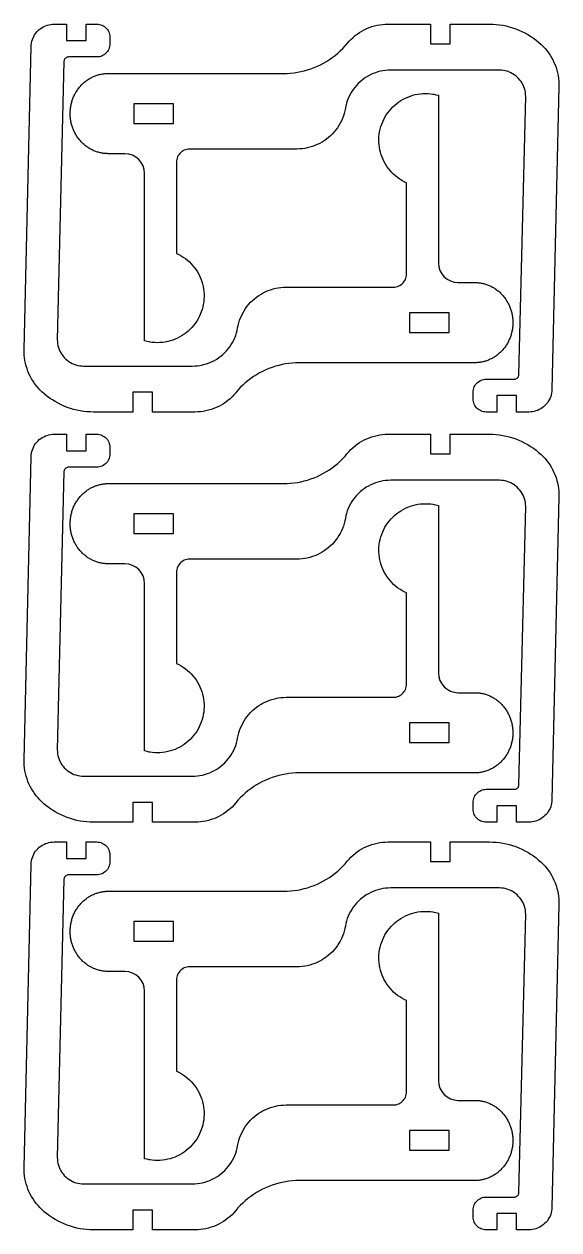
# Model space of a CAD drawing. Extents: x 182 to 369, y 109 to 293.
# Drawn here: x 182.2 to 263.5, y 108.5 to 291.9 of the extents above; entities that cross this region are included whole.
import ezdxf

# ---------------------------------------------------------------- set-up
doc = ezdxf.new("R2010")
doc.units = 0
doc.layers.add('DEFAULT', color=7, linetype='CONTINUOUS')

msp = doc.modelspace()

# ---------------------------------------------------------------- linework, layer by layer
at = {"layer": 'DEFAULT'}
for points in [[(238.18, 240.38), (224.02, 240.38), (223.5, 240.36), (222.97, 240.33), (222.45, 240.28), (221.93, 240.2), (221.41, 240.1), (220.9, 239.98), (220.39, 239.84), (219.89, 239.67), (219.4, 239.49), (218.92, 239.29), (218.44, 239.06), (217.98, 238.82), (217.52, 238.55), (217.08, 238.27), (216.65, 237.97), (216.23, 237.65), (215.82, 237.31), (215.43, 236.96), (215.06, 236.59), (214.7, 236.2), (214.36, 235.8), (214.09, 235.49), (213.8, 235.19), (213.5, 234.9), (213.18, 234.63), (212.85, 234.38), (212.5, 234.15), (212.15, 233.93), (211.78, 233.74), (211.41, 233.56), (211.02, 233.4), (210.63, 233.26), (210.23, 233.14), (209.83, 233.05), (209.42, 232.97), (209, 232.92), (208.59, 232.89), (208.17, 232.88), (201.73, 232.88), (201.73, 235.88), (198.73, 235.88), (198.73, 232.88), (192.73, 232.88), (192.23, 232.89), (191.72, 232.92), (191.21, 232.98), (190.71, 233.06), (190.21, 233.16), (189.72, 233.28), (189.23, 233.42), (188.75, 233.59), (188.28, 233.77), (187.81, 233.98), (187.36, 234.21), (186.92, 234.46), (186.48, 234.72), (186.06, 235.01), (185.65, 235.31), (185.26, 235.64), (184.88, 235.97), (184.58, 236.27), (184.3, 236.58), (184.03, 236.9), (183.77, 237.24), (183.54, 237.59), (183.32, 237.95), (183.12, 238.32), (182.93, 238.7), (182.77, 239.08), (182.63, 239.48), (182.5, 239.88), (182.4, 240.29), (182.32, 240.7), (182.25, 241.12), (182.21, 241.54), (182.19, 241.96), (182.19, 242.38), (183.25, 288.46), (183.26, 288.73), (183.3, 288.99), (183.36, 289.26), (183.44, 289.52), (183.54, 289.77), (183.65, 290.01), (183.79, 290.25), (183.94, 290.47), (184.11, 290.68), (184.3, 290.88), (184.5, 291.06), (184.72, 291.23), (184.94, 291.37), (185.18, 291.51), (185.43, 291.62), (185.68, 291.71), (185.94, 291.78), (186.21, 291.83), (186.48, 291.87), (186.75, 291.88), (188.64, 291.88), (188.64, 289.38), (191.64, 289.38), (191.64, 291.88), (193.23, 291.88), (193.44, 291.87), (193.65, 291.83), (193.85, 291.78), (194.05, 291.7), (194.23, 291.61), (194.41, 291.49), (194.57, 291.36), (194.72, 291.21), (194.85, 291.05), (194.97, 290.88), (195.06, 290.69), (195.14, 290.49), (195.19, 290.29), (195.22, 290.09), (195.23, 289.88), (195.23, 288.88), (195.22, 288.67), (195.19, 288.46), (195.14, 288.26), (195.06, 288.06), (194.97, 287.88), (194.85, 287.7), (194.72, 287.54), (194.57, 287.39), (194.41, 287.26), (194.23, 287.14), (194.05, 287.05), (193.85, 286.97), (193.65, 286.92), (193.44, 286.89), (193.23, 286.88), (188.95, 286.88), (188.83, 286.87), (188.72, 286.84), (188.61, 286.79), (188.51, 286.72), (188.42, 286.63), (188.35, 286.54), (188.3, 286.43), (188.27, 286.31), (188.25, 286.19), (187.23, 243.88), (187.25, 243.58), (187.28, 243.28), (187.33, 242.99), (187.41, 242.7), (187.51, 242.41), (187.63, 242.14), (187.77, 241.88), (187.93, 241.62), (188.11, 241.38), (188.3, 241.16), (188.51, 240.94), (188.74, 240.75), (188.98, 240.57), (189.23, 240.41), (189.5, 240.27), (189.77, 240.15), (190.06, 240.05), (190.34, 239.98), (190.64, 239.92), (190.94, 239.89), (191.23, 239.88), (207.76, 239.88), (208.15, 239.89), (208.54, 239.92), (208.93, 239.97), (209.32, 240.05), (209.69, 240.15), (210.07, 240.27), (210.43, 240.41), (210.79, 240.56), (211.14, 240.74), (211.48, 240.94), (211.8, 241.16), (212.11, 241.39), (212.41, 241.64), (212.7, 241.91), (212.97, 242.2), (213.22, 242.49), (213.46, 242.81), (213.68, 243.13), (213.88, 243.47), (214.06, 243.81), (214.22, 244.17), (214.36, 244.54), (214.48, 244.91), (214.58, 245.29), (214.66, 245.67), (214.74, 246.06), (214.84, 246.45), (214.96, 246.84), (215.1, 247.22), (215.27, 247.58), (215.45, 247.94), (215.65, 248.29), (215.87, 248.63), (216.11, 248.96), (216.36, 249.27), (216.63, 249.57), (216.92, 249.85), (217.22, 250.12), (217.54, 250.37), (217.87, 250.6), (218.21, 250.82), (218.56, 251.02), (218.92, 251.19), (219.29, 251.35), (219.67, 251.49), (220.05, 251.61), (220.45, 251.7), (220.84, 251.78), (221.24, 251.83), (221.64, 251.87), (222.05, 251.88), (238.33, 251.88), (238.54, 251.89), (238.75, 251.92), (238.95, 251.97), (239.15, 252.05), (239.33, 252.14), (239.51, 252.26), (239.67, 252.39), (239.82, 252.54), (239.95, 252.7), (240.07, 252.88), (240.16, 253.06), (240.24, 253.26), (240.29, 253.46), (240.32, 253.67), (240.33, 253.88), (240.33, 267.74), (239.98, 267.91), (239.63, 268.1), (239.3, 268.31), (238.98, 268.54), (238.67, 268.78), (238.37, 269.04), (238.09, 269.32), (237.83, 269.62), (237.58, 269.92), (237.35, 270.24), (237.14, 270.58), (236.95, 270.92), (236.78, 271.27), (236.62, 271.64), (236.49, 272.01), (236.38, 272.39), (236.28, 272.77), (236.21, 273.16), (236.17, 273.55), (236.14, 273.94), (236.14, 274.34), (236.15, 274.73), (236.19, 275.12), (236.25, 275.51), (236.34, 275.9), (236.44, 276.28), (236.56, 276.65), (236.71, 277.02), (236.87, 277.38), (237.06, 277.72), (237.26, 278.06), (237.49, 278.39), (237.73, 278.7), (237.98, 279), (238.26, 279.28), (238.55, 279.55), (238.85, 279.8), (239.17, 280.04), (239.49, 280.26), (239.84, 280.45), (240.19, 280.63), (240.55, 280.79), (240.92, 280.93), (241.29, 281.05), (241.67, 281.15), (242.06, 281.22), (242.45, 281.28), (242.84, 281.31), (243.24, 281.32), (243.63, 281.31), (244.03, 281.28), (244.33, 281.23), (244.5, 281.2), (244.8, 281.14), (245.18, 281.05), (245.18, 255.58, 0.414209), (248.18, 252.58), (250.68, 252.58), (250.76, 252.58), (250.89, 252.58), (251.02, 252.57), (251.15, 252.56), (251.28, 252.55), (251.41, 252.53), (251.54, 252.52), (251.68, 252.49), (251.81, 252.47), (251.94, 252.44), (252.08, 252.41), (252.21, 252.37), (252.35, 252.33), (252.48, 252.29), (252.62, 252.24), (252.75, 252.19), (252.89, 252.13), (253.02, 252.08), (253.15, 252.01), (253.28, 251.95), (253.41, 251.88), (253.54, 251.8), (253.67, 251.73), (253.79, 251.65), (253.92, 251.56), (254.04, 251.47), (254.16, 251.38), (254.28, 251.29), (254.4, 251.19), (254.51, 251.09), (254.62, 250.98), (254.73, 250.87), (254.84, 250.76), (254.94, 250.65), (255.04, 250.53), (255.14, 250.41), (255.24, 250.29), (255.33, 250.17), (255.42, 250.04), (255.5, 249.91), (255.58, 249.78), (255.66, 249.65), (255.74, 249.52), (255.81, 249.38), (255.88, 249.24), (255.94, 249.11), (256, 248.97), (256.06, 248.83), (256.11, 248.69), (256.16, 248.54), (256.21, 248.4), (256.25, 248.26), (256.29, 248.12), (256.33, 247.97), (256.36, 247.83), (256.39, 247.69), (256.42, 247.55), (256.44, 247.41), (256.46, 247.27), (256.47, 247.13), (256.49, 246.99), (256.5, 246.85), (256.5, 246.71), (256.5, 246.57), (256.51, 246.44), (256.5, 246.3), (256.5, 246.17), (256.49, 246.03), (256.48, 245.89), (256.46, 245.75), (256.45, 245.61), (256.43, 245.47), (256.4, 245.33), (256.37, 245.19), (256.34, 245.04), (256.31, 244.9), (256.27, 244.76), (256.23, 244.62), (256.18, 244.48), (256.14, 244.34), (256.08, 244.19), (256.03, 244.05), (255.97, 243.91), (255.91, 243.78), (255.84, 243.64), (255.77, 243.5), (255.7, 243.37), (255.62, 243.24), (255.54, 243.11), (255.46, 242.98), (255.37, 242.85), (255.28, 242.72), (255.19, 242.6), (255.09, 242.48), (254.99, 242.36), (254.89, 242.25), (254.78, 242.13), (254.67, 242.03), (254.56, 241.92), (254.45, 241.82), (254.34, 241.72), (254.22, 241.62), (254.1, 241.53), (253.98, 241.44), (253.85, 241.35), (253.73, 241.27), (253.6, 241.19), (253.47, 241.11), (253.34, 241.04), (253.21, 240.97), (253.08, 240.91), (252.95, 240.85), (252.81, 240.79), (252.68, 240.74), (252.54, 240.69), (252.41, 240.64), (252.27, 240.6), (252.14, 240.56), (252, 240.53), (251.87, 240.5), (251.73, 240.47), (251.6, 240.45), (251.47, 240.43), (251.33, 240.41), (251.2, 240.4), (251.07, 240.39), (250.94, 240.38), (250.81, 240.38), (250.68, 240.38)], [(207.51, 284.38), (221.67, 284.38), (222.2, 284.39), (222.72, 284.42), (223.24, 284.48), (223.76, 284.55), (224.28, 284.65), (224.79, 284.77), (225.3, 284.91), (225.8, 285.08), (226.29, 285.26), (226.78, 285.47), (227.25, 285.69), (227.72, 285.94), (228.17, 286.2), (228.62, 286.48), (229.05, 286.79), (229.47, 287.11), (229.87, 287.44), (230.26, 287.8), (230.63, 288.16), (230.99, 288.55), (231.33, 288.95), (231.61, 289.26), (231.89, 289.56), (232.2, 289.85), (232.52, 290.12), (232.85, 290.37), (233.19, 290.6), (233.55, 290.82), (233.91, 291.02), (234.29, 291.19), (234.67, 291.35), (235.06, 291.49), (235.46, 291.61), (235.87, 291.7), (236.28, 291.78), (236.69, 291.83), (237.1, 291.87), (237.52, 291.88), (243.96, 291.88), (243.96, 288.88), (246.96, 288.88), (246.96, 291.88), (252.96, 291.88), (253.47, 291.86), (253.97, 291.83), (254.48, 291.78), (254.98, 291.7), (255.48, 291.6), (255.97, 291.47), (256.46, 291.33), (256.94, 291.16), (257.42, 290.98), (257.88, 290.77), (258.33, 290.54), (258.78, 290.3), (259.21, 290.03), (259.63, 289.74), (260.04, 289.44), (260.43, 289.12), (260.81, 288.78), (261.11, 288.48), (261.4, 288.17), (261.67, 287.85), (261.92, 287.51), (262.16, 287.17), (262.38, 286.81), (262.58, 286.44), (262.76, 286.06), (262.92, 285.67), (263.07, 285.27), (263.19, 284.87), (263.29, 284.46), (263.38, 284.05), (263.44, 283.63), (263.48, 283.21), (263.5, 282.79), (263.51, 282.37), (262.45, 236.3), (262.43, 236.03), (262.39, 235.76), (262.33, 235.49), (262.26, 235.23), (262.16, 234.98), (262.04, 234.74), (261.9, 234.5), (261.75, 234.28), (261.58, 234.07), (261.39, 233.87), (261.19, 233.69), (260.98, 233.53), (260.75, 233.38), (260.51, 233.25), (260.27, 233.13), (260.01, 233.04), (259.75, 232.97), (259.49, 232.92), (259.22, 232.89), (258.95, 232.88), (257.05, 232.88), (257.05, 235.38), (254.05, 235.38), (254.05, 232.88), (252.46, 232.88), (252.25, 232.89), (252.04, 232.92), (251.84, 232.97), (251.65, 233.05), (251.46, 233.14), (251.28, 233.26), (251.12, 233.39), (250.97, 233.54), (250.84, 233.7), (250.73, 233.88), (250.63, 234.06), (250.56, 234.26), (250.5, 234.46), (250.47, 234.67), (250.46, 234.88), (250.46, 235.88), (250.47, 236.09), (250.5, 236.29), (250.56, 236.49), (250.63, 236.69), (250.73, 236.88), (250.84, 237.05), (250.97, 237.21), (251.12, 237.36), (251.28, 237.49), (251.46, 237.61), (251.65, 237.7), (251.84, 237.78), (252.04, 237.83), (252.25, 237.87), (252.46, 237.88), (256.74, 237.88), (256.86, 237.89), (256.98, 237.92), (257.08, 237.97), (257.18, 238.04), (257.27, 238.12), (257.34, 238.22), (257.39, 238.32), (257.43, 238.44), (257.44, 238.56), (258.46, 280.88), (258.45, 281.17), (258.41, 281.47), (258.36, 281.77), (258.28, 282.06), (258.18, 282.34), (258.06, 282.61), (257.92, 282.88), (257.76, 283.13), (257.59, 283.37), (257.39, 283.6), (257.18, 283.81), (256.95, 284), (256.71, 284.18), (256.46, 284.34), (256.19, 284.48), (255.92, 284.6), (255.64, 284.7), (255.35, 284.78), (255.06, 284.83), (254.76, 284.86), (254.46, 284.88), (237.93, 284.88), (237.54, 284.87), (237.15, 284.83), (236.76, 284.78), (236.38, 284.7), (236, 284.6), (235.63, 284.49), (235.26, 284.35), (234.9, 284.19), (234.56, 284.01), (234.22, 283.81), (233.89, 283.59), (233.58, 283.36), (233.28, 283.11), (232.99, 282.84), (232.73, 282.56), (232.47, 282.26), (232.24, 281.95), (232.02, 281.62), (231.82, 281.29), (231.64, 280.94), (231.47, 280.58), (231.33, 280.22), (231.21, 279.84), (231.11, 279.47), (231.04, 279.08), (230.96, 278.69), (230.85, 278.3), (230.73, 277.91), (230.59, 277.54), (230.43, 277.17), (230.24, 276.81), (230.04, 276.46), (229.82, 276.12), (229.59, 275.8), (229.33, 275.48), (229.06, 275.18), (228.77, 274.9), (228.47, 274.63), (228.16, 274.38), (227.83, 274.15), (227.49, 273.93), (227.14, 273.74), (226.77, 273.56), (226.4, 273.4), (226.02, 273.26), (225.64, 273.15), (225.25, 273.05), (224.85, 272.97), (224.45, 272.92), (224.05, 272.89), (223.65, 272.88), (207.36, 272.88), (207.15, 272.87), (206.94, 272.83), (206.74, 272.78), (206.55, 272.7), (206.36, 272.61), (206.18, 272.49), (206.02, 272.36), (205.87, 272.21), (205.74, 272.05), (205.63, 271.88), (205.53, 271.69), (205.46, 271.49), (205.4, 271.29), (205.37, 271.09), (205.36, 270.88), (205.36, 257.01), (205.71, 256.84), (206.06, 256.65), (206.39, 256.44), (206.72, 256.21), (207.02, 255.97), (207.32, 255.71), (207.6, 255.43), (207.86, 255.14), (208.11, 254.83), (208.34, 254.51), (208.55, 254.18), (208.75, 253.83), (208.92, 253.48), (209.07, 253.12), (209.21, 252.74), (209.32, 252.37), (209.41, 251.98), (209.48, 251.6), (209.53, 251.2), (209.55, 250.81), (209.56, 250.42), (209.54, 250.02), (209.5, 249.63), (209.44, 249.24), (209.36, 248.86), (209.25, 248.47), (209.13, 248.1), (208.98, 247.73), (208.82, 247.38), (208.63, 247.03), (208.43, 246.69), (208.21, 246.37), (207.97, 246.05), (207.71, 245.75), (207.44, 245.47), (207.15, 245.2), (206.85, 244.95), (206.53, 244.71), (206.2, 244.5), (205.86, 244.3), (205.51, 244.12), (205.15, 243.96), (204.78, 243.82), (204.4, 243.7), (204.02, 243.61), (203.63, 243.53), (203.24, 243.48), (202.85, 243.44), (202.46, 243.43), (202.06, 243.44), (201.67, 243.48), (201.36, 243.52), (201.2, 243.55), (200.89, 243.61), (200.51, 243.71), (200.51, 269.17, 0.414209), (197.51, 272.17), (195.01, 272.17), (194.94, 272.17), (194.81, 272.18), (194.68, 272.18), (194.55, 272.19), (194.42, 272.2), (194.28, 272.22), (194.15, 272.24), (194.02, 272.26), (193.88, 272.28), (193.75, 272.31), (193.61, 272.34), (193.48, 272.38), (193.34, 272.42), (193.21, 272.46), (193.08, 272.51), (192.94, 272.56), (192.81, 272.62), (192.68, 272.68), (192.54, 272.74), (192.41, 272.8), (192.28, 272.87), (192.15, 272.95), (192.03, 273.02), (191.9, 273.11), (191.77, 273.19), (191.65, 273.28), (191.53, 273.37), (191.41, 273.47), (191.3, 273.56), (191.18, 273.67), (191.07, 273.77), (190.96, 273.88), (190.85, 273.99), (190.75, 274.1), (190.65, 274.22), (190.55, 274.34), (190.46, 274.46), (190.37, 274.58), (190.28, 274.71), (190.19, 274.84), (190.11, 274.97), (190.03, 275.1), (189.96, 275.24), (189.88, 275.37), (189.82, 275.51), (189.75, 275.65), (189.69, 275.79), (189.63, 275.93), (189.58, 276.07), (189.53, 276.21), (189.48, 276.35), (189.44, 276.49), (189.4, 276.63), (189.36, 276.78), (189.33, 276.92), (189.3, 277.06), (189.28, 277.2), (189.26, 277.35), (189.24, 277.49), (189.22, 277.63), (189.21, 277.77), (189.2, 277.91), (189.19, 278.04), (189.19, 278.18), (189.19, 278.31), (189.19, 278.45), (189.2, 278.59), (189.2, 278.72), (189.22, 278.86), (189.23, 279), (189.25, 279.14), (189.27, 279.28), (189.29, 279.42), (189.32, 279.57), (189.35, 279.71), (189.39, 279.85), (189.42, 279.99), (189.46, 280.13), (189.51, 280.28), (189.56, 280.42), (189.61, 280.56), (189.67, 280.7), (189.72, 280.84), (189.79, 280.98), (189.85, 281.11), (189.92, 281.25), (190, 281.38), (190.07, 281.52), (190.15, 281.65), (190.24, 281.78), (190.32, 281.9), (190.41, 282.03), (190.51, 282.15), (190.6, 282.27), (190.7, 282.39), (190.81, 282.5), (190.91, 282.62), (191.02, 282.73), (191.13, 282.83), (191.24, 282.94), (191.36, 283.04), (191.48, 283.13), (191.6, 283.23), (191.72, 283.32), (191.84, 283.4), (191.97, 283.49), (192.09, 283.57), (192.22, 283.64), (192.35, 283.71), (192.48, 283.78), (192.61, 283.85), (192.75, 283.91), (192.88, 283.96), (193.02, 284.02), (193.15, 284.06), (193.28, 284.11), (193.42, 284.15), (193.56, 284.19), (193.69, 284.22), (193.83, 284.25), (193.96, 284.28), (194.09, 284.31), (194.23, 284.33), (194.36, 284.34), (194.49, 284.36), (194.62, 284.37), (194.75, 284.37), (194.88, 284.38), (195.01, 284.38)], [(238.18, 178), (224.02, 178), (223.5, 177.99), (222.97, 177.96), (222.45, 177.9), (221.93, 177.82), (221.41, 177.72), (220.9, 177.6), (220.39, 177.46), (219.89, 177.3), (219.4, 177.11), (218.92, 176.91), (218.44, 176.68), (217.98, 176.44), (217.52, 176.17), (217.08, 175.89), (216.65, 175.59), (216.23, 175.27), (215.82, 174.93), (215.43, 174.58), (215.06, 174.21), (214.7, 173.83), (214.36, 173.43), (214.09, 173.11), (213.8, 172.81), (213.5, 172.53), (213.18, 172.26), (212.85, 172.01), (212.5, 171.77), (212.15, 171.56), (211.78, 171.36), (211.41, 171.18), (211.02, 171.02), (210.63, 170.89), (210.23, 170.77), (209.83, 170.67), (209.42, 170.6), (209, 170.54), (208.59, 170.51), (208.17, 170.5), (201.73, 170.5), (201.73, 173.5), (198.73, 173.5), (198.73, 170.5), (192.73, 170.5), (192.23, 170.51), (191.72, 170.54), (191.21, 170.6), (190.71, 170.68), (190.21, 170.78), (189.72, 170.9), (189.23, 171.05), (188.75, 171.21), (188.28, 171.4), (187.81, 171.61), (187.36, 171.83), (186.92, 172.08), (186.48, 172.35), (186.06, 172.63), (185.65, 172.94), (185.26, 173.26), (184.88, 173.6), (184.58, 173.89), (184.3, 174.2), (184.03, 174.53), (183.77, 174.86), (183.54, 175.21), (183.32, 175.57), (183.12, 175.94), (182.93, 176.32), (182.77, 176.71), (182.63, 177.1), (182.5, 177.51), (182.4, 177.91), (182.32, 178.33), (182.25, 178.74), (182.21, 179.16), (182.19, 179.58), (182.19, 180), (183.25, 226.08), (183.26, 226.35), (183.3, 226.62), (183.36, 226.88), (183.44, 227.14), (183.54, 227.39), (183.65, 227.64), (183.79, 227.87), (183.94, 228.1), (184.11, 228.31), (184.3, 228.5), (184.5, 228.68), (184.72, 228.85), (184.94, 229), (185.18, 229.13), (185.43, 229.24), (185.68, 229.33), (185.94, 229.41), (186.21, 229.46), (186.48, 229.49), (186.75, 229.5), (188.64, 229.5), (188.64, 227), (191.64, 227), (191.64, 229.5), (193.23, 229.5), (193.44, 229.49), (193.65, 229.46), (193.85, 229.4), (194.05, 229.33), (194.23, 229.23), (194.41, 229.12), (194.57, 228.99), (194.72, 228.84), (194.85, 228.68), (194.97, 228.5), (195.06, 228.31), (195.14, 228.12), (195.19, 227.92), (195.22, 227.71), (195.23, 227.5), (195.23, 226.5), (195.22, 226.29), (195.19, 226.08), (195.14, 225.88), (195.06, 225.69), (194.97, 225.5), (194.85, 225.32), (194.72, 225.16), (194.57, 225.01), (194.41, 224.88), (194.23, 224.77), (194.05, 224.67), (193.85, 224.6), (193.65, 224.54), (193.44, 224.51), (193.23, 224.5), (188.95, 224.5), (188.83, 224.49), (188.72, 224.46), (188.61, 224.41), (188.51, 224.34), (188.42, 224.26), (188.35, 224.16), (188.3, 224.05), (188.27, 223.94), (188.25, 223.82), (187.23, 181.5), (187.25, 181.2), (187.28, 180.9), (187.33, 180.61), (187.41, 180.32), (187.51, 180.04), (187.63, 179.76), (187.77, 179.5), (187.93, 179.25), (188.11, 179.01), (188.3, 178.78), (188.51, 178.57), (188.74, 178.37), (188.98, 178.2), (189.23, 178.04), (189.5, 177.9), (189.77, 177.78), (190.06, 177.68), (190.34, 177.6), (190.64, 177.54), (190.94, 177.51), (191.23, 177.5), (207.76, 177.5), (208.15, 177.51), (208.54, 177.54), (208.93, 177.6), (209.32, 177.67), (209.69, 177.77), (210.07, 177.89), (210.43, 178.03), (210.79, 178.19), (211.14, 178.37), (211.48, 178.57), (211.8, 178.78), (212.11, 179.02), (212.41, 179.27), (212.7, 179.54), (212.97, 179.82), (213.22, 180.12), (213.46, 180.43), (213.68, 180.75), (213.88, 181.09), (214.06, 181.44), (214.22, 181.79), (214.36, 182.16), (214.48, 182.53), (214.58, 182.91), (214.66, 183.29), (214.74, 183.69), (214.84, 184.08), (214.96, 184.46), (215.1, 184.84), (215.27, 185.21), (215.45, 185.57), (215.65, 185.92), (215.87, 186.26), (216.11, 186.58), (216.36, 186.89), (216.63, 187.19), (216.92, 187.47), (217.22, 187.74), (217.54, 187.99), (217.87, 188.23), (218.21, 188.44), (218.56, 188.64), (218.92, 188.82), (219.29, 188.98), (219.67, 189.11), (220.05, 189.23), (220.45, 189.33), (220.84, 189.4), (221.24, 189.46), (221.64, 189.49), (222.05, 189.5), (238.33, 189.5), (238.54, 189.51), (238.75, 189.54), (238.95, 189.6), (239.15, 189.67), (239.33, 189.77), (239.51, 189.88), (239.67, 190.01), (239.82, 190.16), (239.95, 190.32), (240.07, 190.5), (240.16, 190.69), (240.24, 190.88), (240.29, 191.08), (240.32, 191.29), (240.33, 191.5), (240.33, 205.36), (239.98, 205.53), (239.63, 205.72), (239.3, 205.93), (238.98, 206.16), (238.67, 206.41), (238.37, 206.67), (238.09, 206.95), (237.83, 207.24), (237.58, 207.55), (237.35, 207.87), (237.14, 208.2), (236.95, 208.54), (236.78, 208.9), (236.62, 209.26), (236.49, 209.63), (236.38, 210.01), (236.28, 210.39), (236.21, 210.78), (236.17, 211.17), (236.14, 211.57), (236.14, 211.96), (236.15, 212.35), (236.19, 212.75), (236.25, 213.14), (236.34, 213.52), (236.44, 213.9), (236.56, 214.28), (236.71, 214.64), (236.87, 215), (237.06, 215.35), (237.26, 215.69), (237.49, 216.01), (237.73, 216.32), (237.98, 216.62), (238.26, 216.91), (238.55, 217.18), (238.85, 217.43), (239.17, 217.66), (239.49, 217.88), (239.84, 218.08), (240.19, 218.26), (240.55, 218.42), (240.92, 218.55), (241.29, 218.67), (241.67, 218.77), (242.06, 218.85), (242.45, 218.9), (242.84, 218.93), (243.24, 218.94), (243.63, 218.93), (244.03, 218.9), (244.33, 218.86), (244.5, 218.83), (244.8, 218.77), (245.18, 218.67), (245.18, 193.2, 0.414209), (248.18, 190.2), (250.68, 190.2), (250.76, 190.2), (250.89, 190.2), (251.02, 190.19), (251.15, 190.19), (251.28, 190.17), (251.41, 190.16), (251.54, 190.14), (251.68, 190.12), (251.81, 190.09), (251.94, 190.06), (252.08, 190.03), (252.21, 190), (252.35, 189.96), (252.48, 189.91), (252.62, 189.86), (252.75, 189.81), (252.89, 189.76), (253.02, 189.7), (253.15, 189.64), (253.28, 189.57), (253.41, 189.5), (253.54, 189.43), (253.67, 189.35), (253.79, 189.27), (253.92, 189.19), (254.04, 189.1), (254.16, 189.01), (254.28, 188.91), (254.4, 188.81), (254.51, 188.71), (254.62, 188.61), (254.73, 188.5), (254.84, 188.39), (254.94, 188.27), (255.04, 188.16), (255.14, 188.04), (255.24, 187.92), (255.33, 187.79), (255.42, 187.66), (255.5, 187.54), (255.58, 187.41), (255.66, 187.27), (255.74, 187.14), (255.81, 187), (255.88, 186.87), (255.94, 186.73), (256, 186.59), (256.06, 186.45), (256.11, 186.31), (256.16, 186.17), (256.21, 186.03), (256.25, 185.88), (256.29, 185.74), (256.33, 185.6), (256.36, 185.46), (256.39, 185.31), (256.42, 185.17), (256.44, 185.03), (256.46, 184.89), (256.47, 184.75), (256.49, 184.61), (256.5, 184.47), (256.5, 184.33), (256.5, 184.2), (256.51, 184.06), (256.5, 183.93), (256.5, 183.79), (256.49, 183.65), (256.48, 183.51), (256.46, 183.37), (256.45, 183.23), (256.43, 183.09), (256.4, 182.95), (256.37, 182.81), (256.34, 182.67), (256.31, 182.53), (256.27, 182.38), (256.23, 182.24), (256.18, 182.1), (256.14, 181.96), (256.08, 181.82), (256.03, 181.68), (255.97, 181.54), (255.91, 181.4), (255.84, 181.26), (255.77, 181.13), (255.7, 180.99), (255.62, 180.86), (255.54, 180.73), (255.46, 180.6), (255.37, 180.47), (255.28, 180.35), (255.19, 180.22), (255.09, 180.1), (254.99, 179.99), (254.89, 179.87), (254.78, 179.76), (254.67, 179.65), (254.56, 179.54), (254.45, 179.44), (254.34, 179.34), (254.22, 179.24), (254.1, 179.15), (253.98, 179.06), (253.85, 178.97), (253.73, 178.89), (253.6, 178.81), (253.47, 178.74), (253.34, 178.66), (253.21, 178.6), (253.08, 178.53), (252.95, 178.47), (252.81, 178.41), (252.68, 178.36), (252.54, 178.31), (252.41, 178.27), (252.27, 178.22), (252.14, 178.19), (252, 178.15), (251.87, 178.12), (251.73, 178.09), (251.6, 178.07), (251.47, 178.05), (251.33, 178.03), (251.2, 178.02), (251.07, 178.01), (250.94, 178), (250.81, 178), (250.68, 178)], [(207.51, 222), (221.67, 222), (222.2, 222.01), (222.72, 222.04), (223.24, 222.1), (223.76, 222.18), (224.28, 222.28), (224.79, 222.4), (225.3, 222.54), (225.8, 222.7), (226.29, 222.89), (226.78, 223.09), (227.25, 223.32), (227.72, 223.56), (228.17, 223.83), (228.62, 224.11), (229.05, 224.41), (229.47, 224.73), (229.87, 225.07), (230.26, 225.42), (230.63, 225.79), (230.99, 226.17), (231.33, 226.57), (231.61, 226.89), (231.89, 227.19), (232.2, 227.47), (232.52, 227.74), (232.85, 227.99), (233.19, 228.23), (233.55, 228.44), (233.91, 228.64), (234.29, 228.82), (234.67, 228.98), (235.06, 229.11), (235.46, 229.23), (235.87, 229.33), (236.28, 229.4), (236.69, 229.46), (237.1, 229.49), (237.52, 229.5), (243.96, 229.5), (243.96, 226.5), (246.96, 226.5), (246.96, 229.5), (252.96, 229.5), (253.47, 229.49), (253.97, 229.46), (254.48, 229.4), (254.98, 229.32), (255.48, 229.22), (255.97, 229.1), (256.46, 228.95), (256.94, 228.79), (257.42, 228.6), (257.88, 228.39), (258.33, 228.17), (258.78, 227.92), (259.21, 227.65), (259.63, 227.37), (260.04, 227.06), (260.43, 226.74), (260.81, 226.4), (261.11, 226.11), (261.4, 225.8), (261.67, 225.47), (261.92, 225.14), (262.16, 224.79), (262.38, 224.43), (262.58, 224.06), (262.76, 223.68), (262.92, 223.29), (263.07, 222.9), (263.19, 222.49), (263.29, 222.09), (263.38, 221.67), (263.44, 221.26), (263.48, 220.84), (263.5, 220.42), (263.51, 220), (262.45, 173.92), (262.43, 173.65), (262.39, 173.38), (262.33, 173.12), (262.26, 172.86), (262.16, 172.61), (262.04, 172.36), (261.9, 172.13), (261.75, 171.9), (261.58, 171.69), (261.39, 171.5), (261.19, 171.32), (260.98, 171.15), (260.75, 171), (260.51, 170.87), (260.27, 170.76), (260.01, 170.67), (259.75, 170.59), (259.49, 170.54), (259.22, 170.51), (258.95, 170.5), (257.05, 170.5), (257.05, 173), (254.05, 173), (254.05, 170.5), (252.46, 170.5), (252.25, 170.51), (252.04, 170.54), (251.84, 170.6), (251.65, 170.67), (251.46, 170.77), (251.28, 170.88), (251.12, 171.01), (250.97, 171.16), (250.84, 171.32), (250.73, 171.5), (250.63, 171.69), (250.56, 171.88), (250.5, 172.08), (250.47, 172.29), (250.46, 172.5), (250.46, 173.5), (250.47, 173.71), (250.5, 173.92), (250.56, 174.12), (250.63, 174.31), (250.73, 174.5), (250.84, 174.68), (250.97, 174.84), (251.12, 174.99), (251.28, 175.12), (251.46, 175.23), (251.65, 175.33), (251.84, 175.4), (252.04, 175.46), (252.25, 175.49), (252.46, 175.5), (256.74, 175.5), (256.86, 175.51), (256.98, 175.54), (257.08, 175.59), (257.18, 175.66), (257.27, 175.74), (257.34, 175.84), (257.39, 175.95), (257.43, 176.06), (257.44, 176.18), (258.46, 218.5), (258.45, 218.8), (258.41, 219.1), (258.36, 219.39), (258.28, 219.68), (258.18, 219.96), (258.06, 220.24), (257.92, 220.5), (257.76, 220.75), (257.59, 220.99), (257.39, 221.22), (257.18, 221.43), (256.95, 221.63), (256.71, 221.8), (256.46, 221.96), (256.19, 222.1), (255.92, 222.22), (255.64, 222.32), (255.35, 222.4), (255.06, 222.46), (254.76, 222.49), (254.46, 222.5), (237.93, 222.5), (237.54, 222.49), (237.15, 222.46), (236.76, 222.4), (236.38, 222.33), (236, 222.23), (235.63, 222.11), (235.26, 221.97), (234.9, 221.81), (234.56, 221.63), (234.22, 221.43), (233.89, 221.22), (233.58, 220.98), (233.28, 220.73), (232.99, 220.46), (232.73, 220.18), (232.47, 219.88), (232.24, 219.57), (232.02, 219.25), (231.82, 218.91), (231.64, 218.56), (231.47, 218.21), (231.33, 217.84), (231.21, 217.47), (231.11, 217.09), (231.04, 216.71), (230.96, 216.31), (230.85, 215.92), (230.73, 215.54), (230.59, 215.16), (230.43, 214.79), (230.24, 214.43), (230.04, 214.08), (229.82, 213.74), (229.59, 213.42), (229.33, 213.11), (229.06, 212.81), (228.77, 212.53), (228.47, 212.26), (228.16, 212.01), (227.83, 211.77), (227.49, 211.56), (227.14, 211.36), (226.77, 211.18), (226.4, 211.02), (226.02, 210.89), (225.64, 210.77), (225.25, 210.67), (224.85, 210.6), (224.45, 210.54), (224.05, 210.51), (223.65, 210.5), (207.36, 210.5), (207.15, 210.49), (206.94, 210.46), (206.74, 210.4), (206.55, 210.33), (206.36, 210.23), (206.18, 210.12), (206.02, 209.99), (205.87, 209.84), (205.74, 209.68), (205.63, 209.5), (205.53, 209.31), (205.46, 209.12), (205.4, 208.92), (205.37, 208.71), (205.36, 208.5), (205.36, 194.64), (205.71, 194.47), (206.06, 194.28), (206.39, 194.07), (206.72, 193.84), (207.02, 193.59), (207.32, 193.33), (207.6, 193.05), (207.86, 192.76), (208.11, 192.45), (208.34, 192.13), (208.55, 191.8), (208.75, 191.46), (208.92, 191.1), (209.07, 190.74), (209.21, 190.37), (209.32, 189.99), (209.41, 189.61), (209.48, 189.22), (209.53, 188.83), (209.55, 188.43), (209.56, 188.04), (209.54, 187.65), (209.5, 187.25), (209.44, 186.86), (209.36, 186.48), (209.25, 186.1), (209.13, 185.72), (208.98, 185.36), (208.82, 185), (208.63, 184.65), (208.43, 184.31), (208.21, 183.99), (207.97, 183.68), (207.71, 183.38), (207.44, 183.09), (207.15, 182.82), (206.85, 182.57), (206.53, 182.34), (206.2, 182.12), (205.86, 181.92), (205.51, 181.74), (205.15, 181.58), (204.78, 181.45), (204.4, 181.33), (204.02, 181.23), (203.63, 181.15), (203.24, 181.1), (202.85, 181.07), (202.46, 181.06), (202.06, 181.07), (201.67, 181.1), (201.36, 181.14), (201.2, 181.17), (200.89, 181.23), (200.51, 181.33), (200.51, 206.8, 0.414209), (197.51, 209.8), (195.01, 209.8), (194.94, 209.8), (194.81, 209.8), (194.68, 209.81), (194.55, 209.81), (194.42, 209.83), (194.28, 209.84), (194.15, 209.86), (194.02, 209.88), (193.88, 209.91), (193.75, 209.94), (193.61, 209.97), (193.48, 210), (193.34, 210.04), (193.21, 210.09), (193.08, 210.14), (192.94, 210.19), (192.81, 210.24), (192.68, 210.3), (192.54, 210.36), (192.41, 210.43), (192.28, 210.5), (192.15, 210.57), (192.03, 210.65), (191.9, 210.73), (191.77, 210.81), (191.65, 210.9), (191.53, 210.99), (191.41, 211.09), (191.3, 211.19), (191.18, 211.29), (191.07, 211.39), (190.96, 211.5), (190.85, 211.61), (190.75, 211.73), (190.65, 211.84), (190.55, 211.96), (190.46, 212.08), (190.37, 212.21), (190.28, 212.34), (190.19, 212.46), (190.11, 212.59), (190.03, 212.73), (189.96, 212.86), (189.88, 213), (189.82, 213.13), (189.75, 213.27), (189.69, 213.41), (189.63, 213.55), (189.58, 213.69), (189.53, 213.83), (189.48, 213.97), (189.44, 214.12), (189.4, 214.26), (189.36, 214.4), (189.33, 214.54), (189.3, 214.69), (189.28, 214.83), (189.26, 214.97), (189.24, 215.11), (189.22, 215.25), (189.21, 215.39), (189.2, 215.53), (189.19, 215.67), (189.19, 215.8), (189.19, 215.94), (189.19, 216.07), (189.2, 216.21), (189.2, 216.35), (189.22, 216.49), (189.23, 216.63), (189.25, 216.77), (189.27, 216.91), (189.29, 217.05), (189.32, 217.19), (189.35, 217.33), (189.39, 217.47), (189.42, 217.62), (189.46, 217.76), (189.51, 217.9), (189.56, 218.04), (189.61, 218.18), (189.67, 218.32), (189.72, 218.46), (189.79, 218.6), (189.85, 218.74), (189.92, 218.87), (190, 219.01), (190.07, 219.14), (190.15, 219.27), (190.24, 219.4), (190.32, 219.53), (190.41, 219.65), (190.51, 219.78), (190.6, 219.9), (190.7, 220.01), (190.81, 220.13), (190.91, 220.24), (191.02, 220.35), (191.13, 220.46), (191.24, 220.56), (191.36, 220.66), (191.48, 220.76), (191.6, 220.85), (191.72, 220.94), (191.84, 221.03), (191.97, 221.11), (192.09, 221.19), (192.22, 221.26), (192.35, 221.34), (192.48, 221.4), (192.61, 221.47), (192.75, 221.53), (192.88, 221.59), (193.02, 221.64), (193.15, 221.69), (193.28, 221.73), (193.42, 221.78), (193.56, 221.81), (193.69, 221.85), (193.83, 221.88), (193.96, 221.91), (194.09, 221.93), (194.23, 221.95), (194.36, 221.97), (194.49, 221.98), (194.62, 221.99), (194.75, 222), (194.88, 222), (195.01, 222)], [(238.18, 116), (224.02, 116), (223.5, 115.99), (222.97, 115.96), (222.45, 115.9), (221.93, 115.82), (221.41, 115.72), (220.9, 115.6), (220.39, 115.46), (219.89, 115.3), (219.4, 115.11), (218.92, 114.91), (218.44, 114.68), (217.98, 114.44), (217.52, 114.17), (217.08, 113.89), (216.65, 113.59), (216.23, 113.27), (215.82, 112.93), (215.43, 112.58), (215.06, 112.21), (214.7, 111.83), (214.36, 111.43), (214.09, 111.11), (213.8, 110.81), (213.5, 110.53), (213.18, 110.26), (212.85, 110.01), (212.5, 109.77), (212.15, 109.56), (211.78, 109.36), (211.41, 109.18), (211.02, 109.02), (210.63, 108.89), (210.23, 108.77), (209.83, 108.67), (209.42, 108.6), (209, 108.54), (208.59, 108.51), (208.17, 108.5), (201.73, 108.5), (201.73, 111.5), (198.73, 111.5), (198.73, 108.5), (192.73, 108.5), (192.23, 108.51), (191.72, 108.54), (191.21, 108.6), (190.71, 108.68), (190.21, 108.78), (189.72, 108.9), (189.23, 109.05), (188.75, 109.21), (188.28, 109.4), (187.81, 109.61), (187.36, 109.83), (186.92, 110.08), (186.48, 110.35), (186.06, 110.63), (185.65, 110.94), (185.26, 111.26), (184.88, 111.6), (184.58, 111.89), (184.3, 112.2), (184.03, 112.53), (183.77, 112.86), (183.54, 113.21), (183.32, 113.57), (183.12, 113.94), (182.93, 114.32), (182.77, 114.71), (182.63, 115.1), (182.5, 115.51), (182.4, 115.91), (182.32, 116.33), (182.25, 116.74), (182.21, 117.16), (182.19, 117.58), (182.19, 118), (183.25, 164.08), (183.26, 164.35), (183.3, 164.62), (183.36, 164.88), (183.44, 165.14), (183.54, 165.39), (183.65, 165.64), (183.79, 165.87), (183.94, 166.1), (184.11, 166.31), (184.3, 166.5), (184.5, 166.68), (184.72, 166.85), (184.94, 167), (185.18, 167.13), (185.43, 167.24), (185.68, 167.33), (185.94, 167.41), (186.21, 167.46), (186.48, 167.49), (186.75, 167.5), (188.64, 167.5), (188.64, 165), (191.64, 165), (191.64, 167.5), (193.23, 167.5), (193.44, 167.49), (193.65, 167.46), (193.85, 167.4), (194.05, 167.33), (194.23, 167.23), (194.41, 167.12), (194.57, 166.99), (194.72, 166.84), (194.85, 166.68), (194.97, 166.5), (195.06, 166.31), (195.14, 166.12), (195.19, 165.92), (195.22, 165.71), (195.23, 165.5), (195.23, 164.5), (195.22, 164.29), (195.19, 164.08), (195.14, 163.88), (195.06, 163.69), (194.97, 163.5), (194.85, 163.32), (194.72, 163.16), (194.57, 163.01), (194.41, 162.88), (194.23, 162.77), (194.05, 162.67), (193.85, 162.6), (193.65, 162.54), (193.44, 162.51), (193.23, 162.5), (188.95, 162.5), (188.83, 162.49), (188.72, 162.46), (188.61, 162.41), (188.51, 162.34), (188.42, 162.26), (188.35, 162.16), (188.3, 162.05), (188.27, 161.94), (188.25, 161.82), (187.23, 119.5), (187.25, 119.2), (187.28, 118.9), (187.33, 118.61), (187.41, 118.32), (187.51, 118.04), (187.63, 117.76), (187.77, 117.5), (187.93, 117.25), (188.11, 117.01), (188.3, 116.78), (188.51, 116.57), (188.74, 116.37), (188.98, 116.2), (189.23, 116.04), (189.5, 115.9), (189.77, 115.78), (190.06, 115.68), (190.34, 115.6), (190.64, 115.54), (190.94, 115.51), (191.23, 115.5), (207.76, 115.5), (208.15, 115.51), (208.54, 115.54), (208.93, 115.6), (209.32, 115.67), (209.69, 115.77), (210.07, 115.89), (210.43, 116.03), (210.79, 116.19), (211.14, 116.37), (211.48, 116.57), (211.8, 116.78), (212.11, 117.02), (212.41, 117.27), (212.7, 117.54), (212.97, 117.82), (213.22, 118.12), (213.46, 118.43), (213.68, 118.75), (213.88, 119.09), (214.06, 119.44), (214.22, 119.79), (214.36, 120.16), (214.48, 120.53), (214.58, 120.91), (214.66, 121.29), (214.74, 121.69), (214.84, 122.08), (214.96, 122.46), (215.1, 122.84), (215.27, 123.21), (215.45, 123.57), (215.65, 123.92), (215.87, 124.26), (216.11, 124.58), (216.36, 124.89), (216.63, 125.19), (216.92, 125.47), (217.22, 125.74), (217.54, 125.99), (217.87, 126.23), (218.21, 126.44), (218.56, 126.64), (218.92, 126.82), (219.29, 126.98), (219.67, 127.11), (220.05, 127.23), (220.45, 127.33), (220.84, 127.4), (221.24, 127.46), (221.64, 127.49), (222.05, 127.5), (238.33, 127.5), (238.54, 127.51), (238.75, 127.54), (238.95, 127.6), (239.15, 127.67), (239.33, 127.77), (239.51, 127.88), (239.67, 128.01), (239.82, 128.16), (239.95, 128.32), (240.07, 128.5), (240.16, 128.69), (240.24, 128.88), (240.29, 129.08), (240.32, 129.29), (240.33, 129.5), (240.33, 143.36), (239.98, 143.53), (239.63, 143.72), (239.3, 143.93), (238.98, 144.16), (238.67, 144.41), (238.37, 144.67), (238.09, 144.95), (237.83, 145.24), (237.58, 145.55), (237.35, 145.87), (237.14, 146.2), (236.95, 146.54), (236.78, 146.9), (236.62, 147.26), (236.49, 147.63), (236.38, 148.01), (236.28, 148.39), (236.21, 148.78), (236.17, 149.17), (236.14, 149.57), (236.14, 149.96), (236.15, 150.35), (236.19, 150.75), (236.25, 151.14), (236.34, 151.52), (236.44, 151.9), (236.56, 152.28), (236.71, 152.64), (236.87, 153), (237.06, 153.35), (237.26, 153.69), (237.49, 154.01), (237.73, 154.32), (237.98, 154.62), (238.26, 154.91), (238.55, 155.18), (238.85, 155.43), (239.17, 155.66), (239.49, 155.88), (239.84, 156.08), (240.19, 156.26), (240.55, 156.42), (240.92, 156.55), (241.29, 156.67), (241.67, 156.77), (242.06, 156.85), (242.45, 156.9), (242.84, 156.93), (243.24, 156.94), (243.63, 156.93), (244.03, 156.9), (244.33, 156.86), (244.5, 156.83), (244.8, 156.77), (245.18, 156.67), (245.18, 131.2, 0.414209), (248.18, 128.2), (250.68, 128.2), (250.76, 128.2), (250.89, 128.2), (251.02, 128.19), (251.15, 128.19), (251.28, 128.17), (251.41, 128.16), (251.54, 128.14), (251.68, 128.12), (251.81, 128.09), (251.94, 128.06), (252.08, 128.03), (252.21, 128), (252.35, 127.96), (252.48, 127.91), (252.62, 127.86), (252.75, 127.81), (252.89, 127.76), (253.02, 127.7), (253.15, 127.64), (253.28, 127.57), (253.41, 127.5), (253.54, 127.43), (253.67, 127.35), (253.79, 127.27), (253.92, 127.19), (254.04, 127.1), (254.16, 127.01), (254.28, 126.91), (254.4, 126.81), (254.51, 126.71), (254.62, 126.61), (254.73, 126.5), (254.84, 126.39), (254.94, 126.27), (255.04, 126.16), (255.14, 126.04), (255.24, 125.92), (255.33, 125.79), (255.42, 125.66), (255.5, 125.54), (255.58, 125.41), (255.66, 125.27), (255.74, 125.14), (255.81, 125), (255.88, 124.87), (255.94, 124.73), (256, 124.59), (256.06, 124.45), (256.11, 124.31), (256.16, 124.17), (256.21, 124.03), (256.25, 123.88), (256.29, 123.74), (256.33, 123.6), (256.36, 123.46), (256.39, 123.31), (256.42, 123.17), (256.44, 123.03), (256.46, 122.89), (256.47, 122.75), (256.49, 122.61), (256.5, 122.47), (256.5, 122.33), (256.5, 122.2), (256.51, 122.06), (256.5, 121.93), (256.5, 121.79), (256.49, 121.65), (256.48, 121.51), (256.46, 121.37), (256.45, 121.23), (256.43, 121.09), (256.4, 120.95), (256.37, 120.81), (256.34, 120.67), (256.31, 120.53), (256.27, 120.38), (256.23, 120.24), (256.18, 120.1), (256.14, 119.96), (256.08, 119.82), (256.03, 119.68), (255.97, 119.54), (255.91, 119.4), (255.84, 119.26), (255.77, 119.13), (255.7, 118.99), (255.62, 118.86), (255.54, 118.73), (255.46, 118.6), (255.37, 118.47), (255.28, 118.35), (255.19, 118.22), (255.09, 118.1), (254.99, 117.99), (254.89, 117.87), (254.78, 117.76), (254.67, 117.65), (254.56, 117.54), (254.45, 117.44), (254.34, 117.34), (254.22, 117.24), (254.1, 117.15), (253.98, 117.06), (253.85, 116.97), (253.73, 116.89), (253.6, 116.81), (253.47, 116.74), (253.34, 116.66), (253.21, 116.6), (253.08, 116.53), (252.95, 116.47), (252.81, 116.41), (252.68, 116.36), (252.54, 116.31), (252.41, 116.27), (252.27, 116.22), (252.14, 116.19), (252, 116.15), (251.87, 116.12), (251.73, 116.09), (251.6, 116.07), (251.47, 116.05), (251.33, 116.03), (251.2, 116.02), (251.07, 116.01), (250.94, 116), (250.81, 116), (250.68, 116)], [(207.51, 160), (221.67, 160), (222.2, 160.01), (222.72, 160.04), (223.24, 160.1), (223.76, 160.18), (224.28, 160.28), (224.79, 160.4), (225.3, 160.54), (225.8, 160.7), (226.29, 160.89), (226.78, 161.09), (227.25, 161.32), (227.72, 161.56), (228.17, 161.83), (228.62, 162.11), (229.05, 162.41), (229.47, 162.73), (229.87, 163.07), (230.26, 163.42), (230.63, 163.79), (230.99, 164.17), (231.33, 164.57), (231.61, 164.89), (231.89, 165.19), (232.2, 165.47), (232.52, 165.74), (232.85, 165.99), (233.19, 166.23), (233.55, 166.44), (233.91, 166.64), (234.29, 166.82), (234.67, 166.98), (235.06, 167.11), (235.46, 167.23), (235.87, 167.33), (236.28, 167.4), (236.69, 167.46), (237.1, 167.49), (237.52, 167.5), (243.96, 167.5), (243.96, 164.5), (246.96, 164.5), (246.96, 167.5), (252.96, 167.5), (253.47, 167.49), (253.97, 167.46), (254.48, 167.4), (254.98, 167.32), (255.48, 167.22), (255.97, 167.1), (256.46, 166.95), (256.94, 166.79), (257.42, 166.6), (257.88, 166.39), (258.33, 166.17), (258.78, 165.92), (259.21, 165.65), (259.63, 165.37), (260.04, 165.06), (260.43, 164.74), (260.81, 164.4), (261.11, 164.11), (261.4, 163.8), (261.67, 163.47), (261.92, 163.14), (262.16, 162.79), (262.38, 162.43), (262.58, 162.06), (262.76, 161.68), (262.92, 161.29), (263.07, 160.9), (263.19, 160.49), (263.29, 160.09), (263.38, 159.67), (263.44, 159.26), (263.48, 158.84), (263.5, 158.42), (263.51, 158), (262.45, 111.92), (262.43, 111.65), (262.39, 111.38), (262.33, 111.12), (262.26, 110.86), (262.16, 110.61), (262.04, 110.36), (261.9, 110.13), (261.75, 109.9), (261.58, 109.69), (261.39, 109.5), (261.19, 109.32), (260.98, 109.15), (260.75, 109), (260.51, 108.87), (260.27, 108.76), (260.01, 108.67), (259.75, 108.59), (259.49, 108.54), (259.22, 108.51), (258.95, 108.5), (257.05, 108.5), (257.05, 111), (254.05, 111), (254.05, 108.5), (252.46, 108.5), (252.25, 108.51), (252.04, 108.54), (251.84, 108.6), (251.65, 108.67), (251.46, 108.77), (251.28, 108.88), (251.12, 109.01), (250.97, 109.16), (250.84, 109.32), (250.73, 109.5), (250.63, 109.69), (250.56, 109.88), (250.5, 110.08), (250.47, 110.29), (250.46, 110.5), (250.46, 111.5), (250.47, 111.71), (250.5, 111.92), (250.56, 112.12), (250.63, 112.31), (250.73, 112.5), (250.84, 112.68), (250.97, 112.84), (251.12, 112.99), (251.28, 113.12), (251.46, 113.23), (251.65, 113.33), (251.84, 113.4), (252.04, 113.46), (252.25, 113.49), (252.46, 113.5), (256.74, 113.5), (256.86, 113.51), (256.98, 113.54), (257.08, 113.59), (257.18, 113.66), (257.27, 113.74), (257.34, 113.84), (257.39, 113.95), (257.43, 114.06), (257.44, 114.18), (258.46, 156.5), (258.45, 156.8), (258.41, 157.1), (258.36, 157.39), (258.28, 157.68), (258.18, 157.96), (258.06, 158.24), (257.92, 158.5), (257.76, 158.75), (257.59, 158.99), (257.39, 159.22), (257.18, 159.43), (256.95, 159.63), (256.71, 159.8), (256.46, 159.96), (256.19, 160.1), (255.92, 160.22), (255.64, 160.32), (255.35, 160.4), (255.06, 160.46), (254.76, 160.49), (254.46, 160.5), (237.93, 160.5), (237.54, 160.49), (237.15, 160.46), (236.76, 160.4), (236.38, 160.33), (236, 160.23), (235.63, 160.11), (235.26, 159.97), (234.9, 159.81), (234.56, 159.63), (234.22, 159.43), (233.89, 159.22), (233.58, 158.98), (233.28, 158.73), (232.99, 158.46), (232.73, 158.18), (232.47, 157.88), (232.24, 157.57), (232.02, 157.25), (231.82, 156.91), (231.64, 156.56), (231.47, 156.21), (231.33, 155.84), (231.21, 155.47), (231.11, 155.09), (231.04, 154.71), (230.96, 154.31), (230.85, 153.92), (230.73, 153.54), (230.59, 153.16), (230.43, 152.79), (230.24, 152.43), (230.04, 152.08), (229.82, 151.74), (229.59, 151.42), (229.33, 151.11), (229.06, 150.81), (228.77, 150.53), (228.47, 150.26), (228.16, 150.01), (227.83, 149.77), (227.49, 149.56), (227.14, 149.36), (226.77, 149.18), (226.4, 149.02), (226.02, 148.89), (225.64, 148.77), (225.25, 148.67), (224.85, 148.6), (224.45, 148.54), (224.05, 148.51), (223.65, 148.5), (207.36, 148.5), (207.15, 148.49), (206.94, 148.46), (206.74, 148.4), (206.55, 148.33), (206.36, 148.23), (206.18, 148.12), (206.02, 147.99), (205.87, 147.84), (205.74, 147.68), (205.63, 147.5), (205.53, 147.31), (205.46, 147.12), (205.4, 146.92), (205.37, 146.71), (205.36, 146.5), (205.36, 132.64), (205.71, 132.47), (206.06, 132.28), (206.39, 132.07), (206.72, 131.84), (207.02, 131.59), (207.32, 131.33), (207.6, 131.05), (207.86, 130.76), (208.11, 130.45), (208.34, 130.13), (208.55, 129.8), (208.75, 129.46), (208.92, 129.1), (209.07, 128.74), (209.21, 128.37), (209.32, 127.99), (209.41, 127.61), (209.48, 127.22), (209.53, 126.83), (209.55, 126.43), (209.56, 126.04), (209.54, 125.65), (209.5, 125.25), (209.44, 124.86), (209.36, 124.48), (209.25, 124.1), (209.13, 123.72), (208.98, 123.36), (208.82, 123), (208.63, 122.65), (208.43, 122.31), (208.21, 121.99), (207.97, 121.68), (207.71, 121.38), (207.44, 121.09), (207.15, 120.82), (206.85, 120.57), (206.53, 120.34), (206.2, 120.12), (205.86, 119.92), (205.51, 119.74), (205.15, 119.58), (204.78, 119.45), (204.4, 119.33), (204.02, 119.23), (203.63, 119.15), (203.24, 119.1), (202.85, 119.07), (202.46, 119.06), (202.06, 119.07), (201.67, 119.1), (201.36, 119.14), (201.2, 119.17), (200.89, 119.23), (200.51, 119.33), (200.51, 144.8, 0.414209), (197.51, 147.8), (195.01, 147.8), (194.94, 147.8), (194.81, 147.8), (194.68, 147.81), (194.55, 147.81), (194.42, 147.83), (194.28, 147.84), (194.15, 147.86), (194.02, 147.88), (193.88, 147.91), (193.75, 147.94), (193.61, 147.97), (193.48, 148), (193.34, 148.04), (193.21, 148.09), (193.08, 148.14), (192.94, 148.19), (192.81, 148.24), (192.68, 148.3), (192.54, 148.36), (192.41, 148.43), (192.28, 148.5), (192.15, 148.57), (192.03, 148.65), (191.9, 148.73), (191.77, 148.81), (191.65, 148.9), (191.53, 148.99), (191.41, 149.09), (191.3, 149.19), (191.18, 149.29), (191.07, 149.39), (190.96, 149.5), (190.85, 149.61), (190.75, 149.73), (190.65, 149.84), (190.55, 149.96), (190.46, 150.08), (190.37, 150.21), (190.28, 150.34), (190.19, 150.46), (190.11, 150.59), (190.03, 150.73), (189.96, 150.86), (189.88, 151), (189.82, 151.13), (189.75, 151.27), (189.69, 151.41), (189.63, 151.55), (189.58, 151.69), (189.53, 151.83), (189.48, 151.97), (189.44, 152.12), (189.4, 152.26), (189.36, 152.4), (189.33, 152.54), (189.3, 152.69), (189.28, 152.83), (189.26, 152.97), (189.24, 153.11), (189.22, 153.25), (189.21, 153.39), (189.2, 153.53), (189.19, 153.67), (189.19, 153.8), (189.19, 153.94), (189.19, 154.07), (189.2, 154.21), (189.2, 154.35), (189.22, 154.49), (189.23, 154.63), (189.25, 154.77), (189.27, 154.91), (189.29, 155.05), (189.32, 155.19), (189.35, 155.33), (189.39, 155.47), (189.42, 155.62), (189.46, 155.76), (189.51, 155.9), (189.56, 156.04), (189.61, 156.18), (189.67, 156.32), (189.72, 156.46), (189.79, 156.6), (189.85, 156.74), (189.92, 156.87), (190, 157.01), (190.07, 157.14), (190.15, 157.27), (190.24, 157.4), (190.32, 157.53), (190.41, 157.65), (190.51, 157.78), (190.6, 157.9), (190.7, 158.01), (190.81, 158.13), (190.91, 158.24), (191.02, 158.35), (191.13, 158.46), (191.24, 158.56), (191.36, 158.66), (191.48, 158.76), (191.6, 158.85), (191.72, 158.94), (191.84, 159.03), (191.97, 159.11), (192.09, 159.19), (192.22, 159.26), (192.35, 159.34), (192.48, 159.4), (192.61, 159.47), (192.75, 159.53), (192.88, 159.59), (193.02, 159.64), (193.15, 159.69), (193.28, 159.73), (193.42, 159.78), (193.56, 159.81), (193.69, 159.85), (193.83, 159.88), (193.96, 159.91), (194.09, 159.93), (194.23, 159.95), (194.36, 159.97), (194.49, 159.98), (194.62, 159.99), (194.75, 160), (194.88, 160), (195.01, 160)]]:
    msp.add_lwpolyline(points, format="xyb", close=True, dxfattribs=at)
for points in [[(198.89, 279.77), (198.89, 276.77), (204.89, 276.77), (204.89, 279.77)], [(246.8, 244.98), (246.8, 247.98), (240.8, 247.98), (240.8, 244.98)], [(198.89, 217.39), (198.89, 214.39), (204.89, 214.39), (204.89, 217.39)], [(246.8, 182.61), (246.8, 185.61), (240.8, 185.61), (240.8, 182.61)], [(198.89, 155.39), (198.89, 152.39), (204.89, 152.39), (204.89, 155.39)], [(246.8, 120.61), (246.8, 123.61), (240.8, 123.61), (240.8, 120.61)]]:
    msp.add_lwpolyline(points, close=True, dxfattribs=at)

doc.saveas('drawing.dxf')
